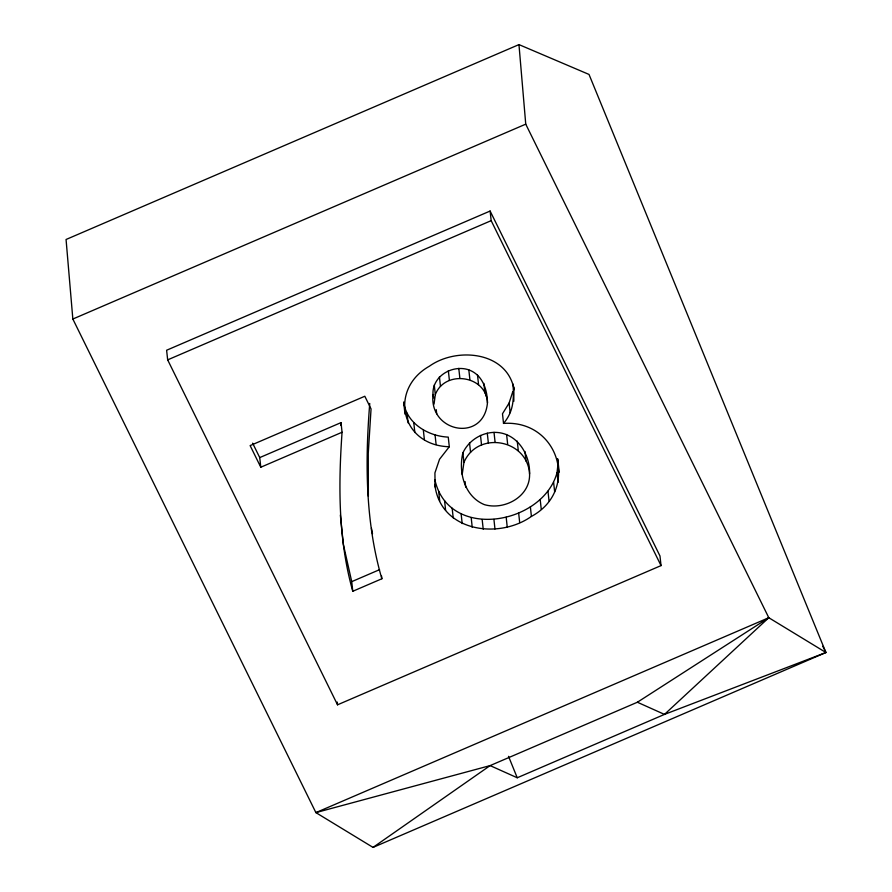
<?xml version="1.0" encoding="UTF-8"?>
<svg xmlns="http://www.w3.org/2000/svg" width="892" height="892" viewBox="0 0 892 892"><rect width="100%" height="100%" fill="white"/><g stroke="black" fill="none" stroke-linecap="round" stroke-linejoin="round"><path stroke-width="1.34" d="M434.805 484.256C439.856 531.286 498.149 539.995 531.409 516.423C580.19 490.087 558.604 419.619 503.523 423.41C513.736 411.602 514.026 398.512 512.989 384.006M513.825 401.3L513.837 387.05M340.878 425.361L341.023 422.618L259.739 457.596L260.787 467.23L342.06 432.252L341.023 422.618M342.06 432.252C338.324 485.393 338.202 539.604 352.775 591.273L381.854 578.763L381.564 576.009M369.745 403.463C365.062 461.922 365.319 522.043 381.854 578.763M558.08 482.327L557.032 472.704L558.158 462.636L557.69 458.767M432.999 394.498C431.906 376.234 452.545 364.27 468.824 369.879C482.516 374.807 487.322 389.492 487.456 402.85C483.832 442.8 428.918 432.587 432.999 394.498L433.991 398.111M434.047 404.121L435.318 394.632L434.27 385.01M403.708 402.002C406.351 423.388 428.127 436.233 448.252 437.113L449.3 446.736C400.776 445.621 388.41 389.302 429.431 366.177C456.715 346.709 507.336 351.403 514.138 389.793M462.892 452.857C458.153 472.169 464.565 496.51 484.323 504.616C504.415 510.581 530.35 496.599 529.58 473.953C530.194 453.47 516.223 431.918 494.012 432.386C480.844 432.81 468.478 440.916 462.892 452.857L463.94 462.48L462.201 474.421M485.95 395.959L486.408 393.227M503.523 423.41L502.486 413.776L509.098 403.072L512.777 391.677M434.895 479.907C448.743 541.299 542.882 524.886 557.032 472.704M435.318 394.632C444.852 369.355 486.553 375.342 487.456 402.85M463.94 462.48C477.476 430.334 527.451 439.154 529.58 473.953M449.3 446.736L439.522 459.291L434.917 472.916L435.106 486.999M518.966 44.6L525.745 124.155L768.793 617.721L664.484 714.403L517.237 777.768L490.121 765.604L315.891 812.612L72.843 319.035L66.064 239.491L518.966 44.6L589.021 74.437L825.936 652.509L373.034 847.4L315.891 812.612L768.793 617.721L825.936 652.509L664.484 714.403L637.379 702.238L490.121 765.604L373.034 847.4M637.379 702.238L768.793 617.721M72.843 319.035L525.745 124.155M490.121 211.036L166.614 350.244L167.663 359.866L337.533 704.814L661.028 565.606L659.98 555.984L490.121 211.036L491.169 220.659L661.028 565.606M167.663 359.866L491.169 220.659M352.775 591.273L351.727 581.651L379.546 569.676M822.781 646.299L825.936 652.509M252.637 443.179L259.739 457.596M260.787 467.23L250.128 445.599L364.817 396.249L371.05 408.926L368.262 453.348L368.363 496.264M508.529 756.338L517.237 777.768M351.727 581.651L343.387 544.533L340.343 515.007M371.462 528.343L372.51 533.806M558.158 462.636L559.206 472.258M557.645 459.202L557.935 461.945M553.609 482.26L554.657 491.893M547.978 491.224L549.026 500.847M540.195 499.487L541.232 509.12M524.975 451.497L526.012 461.119M530.372 506.79L531.409 516.423M517.248 441.116L518.297 450.739M509.098 403.072L510.146 412.695M518.631 512.867L519.679 522.5M506.6 434.515L507.648 444.138M506.177 517.204L507.213 526.837M494.012 432.386L495.06 442.008M483.888 383.382L484.936 393.015M487.288 433.189L488.337 442.822M493.923 519.4L494.971 529.023M477.51 375.008L478.558 384.642M480.498 435.419L481.546 445.041M468.824 369.879L469.872 379.501M482.171 519.545L483.219 529.168M469.515 442.722L470.563 452.356M458.789 368.374L459.837 377.996M471.199 517.728L472.236 527.35M465.089 481.58L465.68 487.088M448.353 370.738L449.401 380.371M461.142 513.959L462.19 523.593M439.433 376.77L440.47 386.392M452.166 508.239L453.214 517.873M436.244 409.651L436.69 413.776M444.562 500.657L445.61 510.28M435.062 434.928L436.11 444.55M438.663 491.28L439.711 500.914M423.354 430.156L424.402 439.778M413.799 422.897L414.847 432.52M407.064 413.264L408.112 422.897M403.842 402.526L404.143 405.269M403.942 404.544L404.99 414.178M337.232 702.06L337.533 704.814"/></g></svg>
